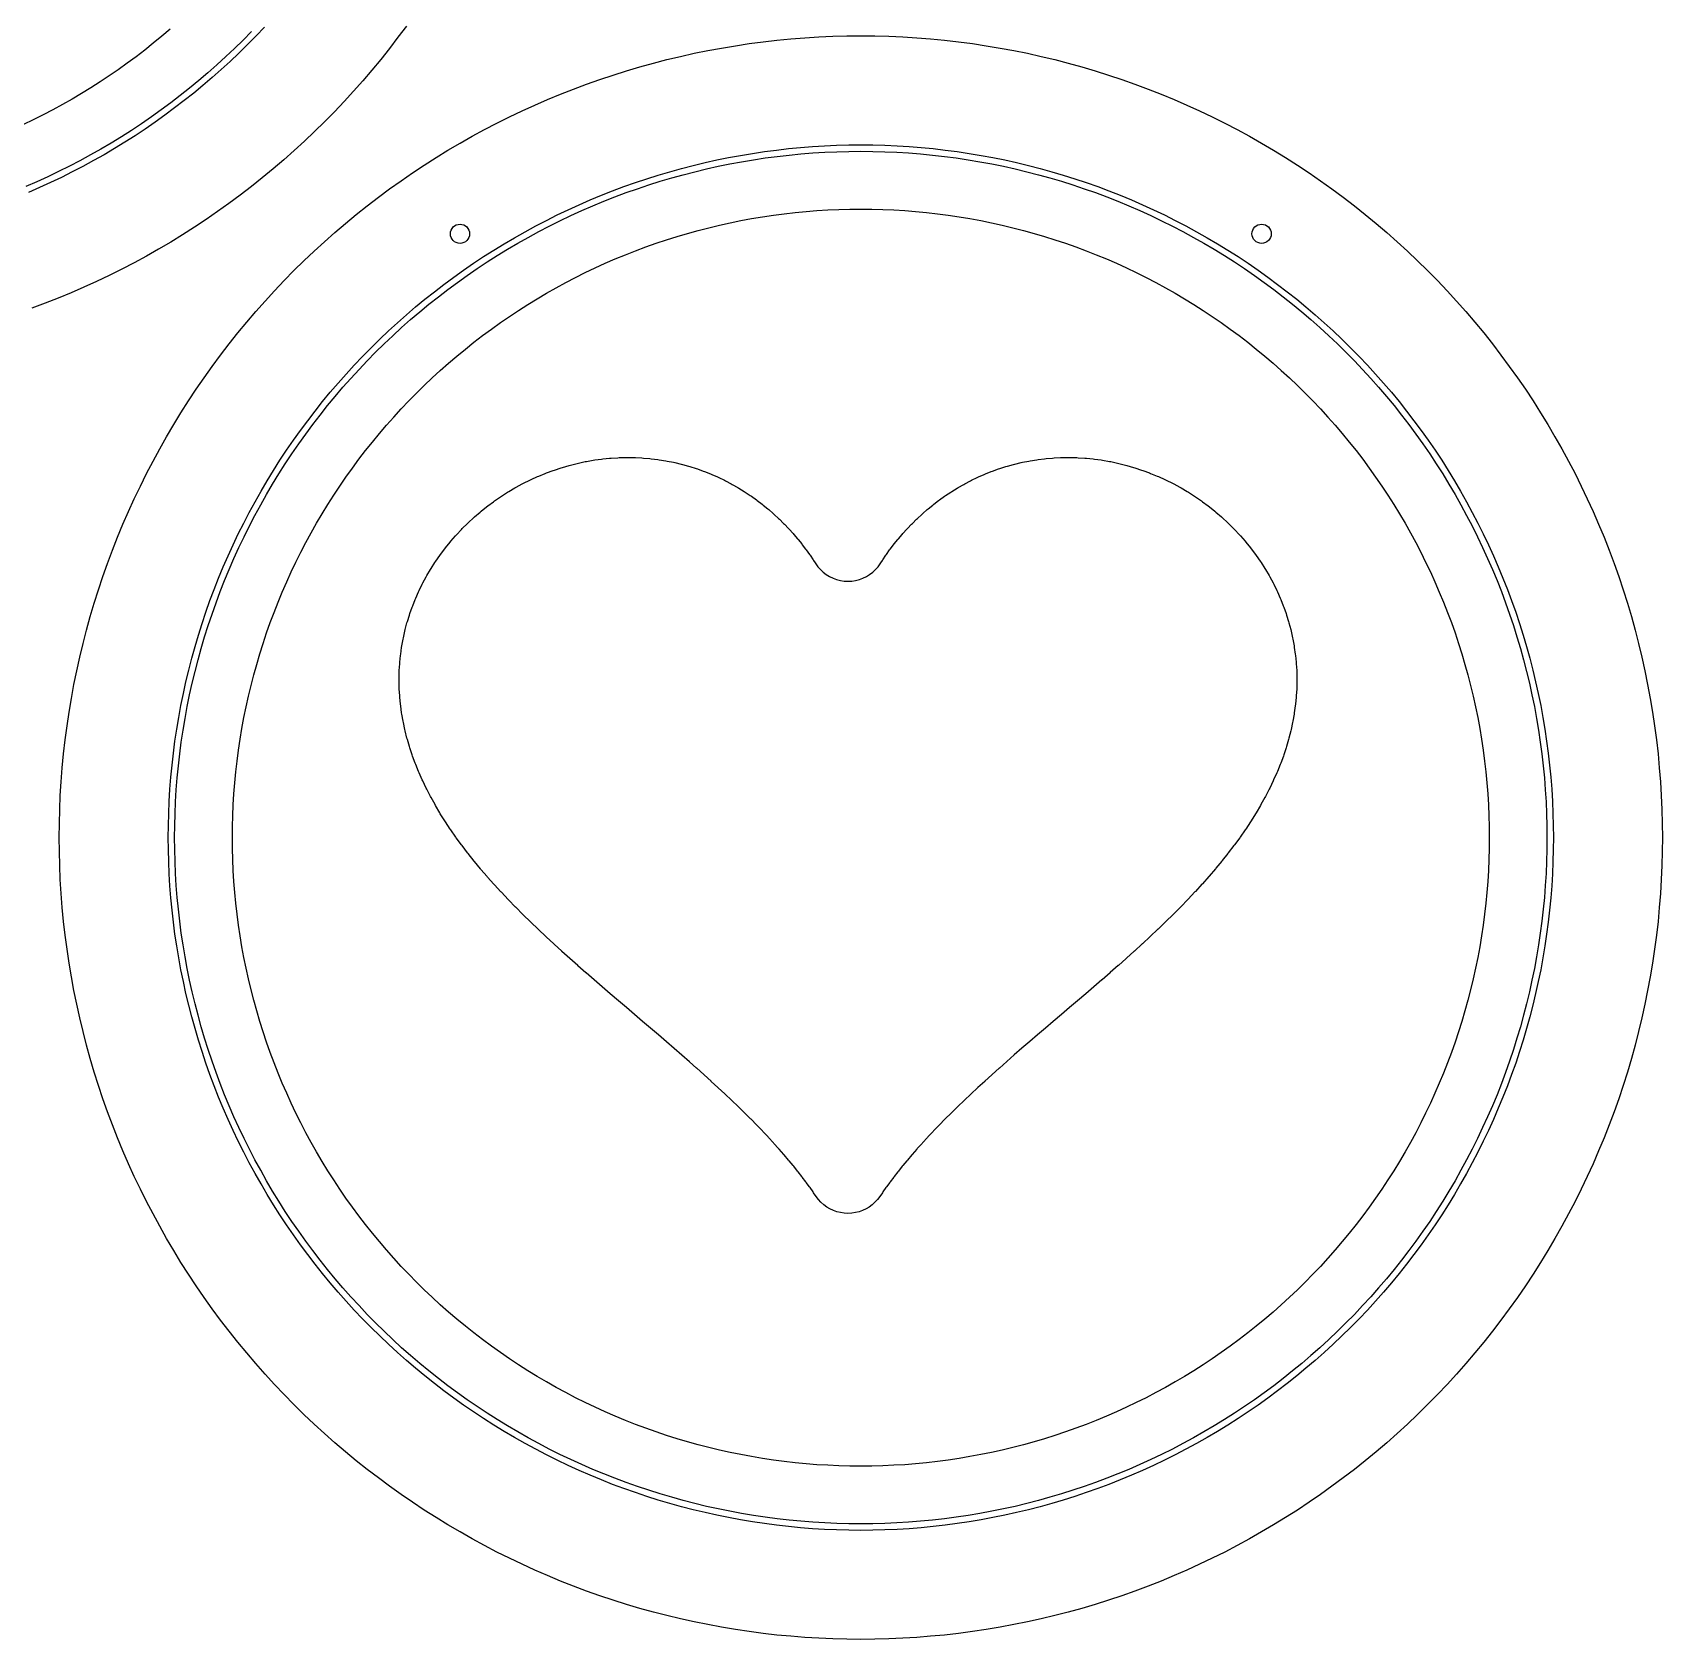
# Model space of a CAD drawing. Header units: metres. Extents: x 10 to 1210, y 10 to 2773.
# Drawn here: x 953.8 to 1208, y 1434 to 1684.5 of the extents above; entities that cross this region are included whole.
import ezdxf

# ---------------------------------------------------------------- set-up
doc = ezdxf.new("R2010")
doc.units = ezdxf.units.M
for name, color, linetype in [('ACIKLIK', 5, 'Continuous'), ('ASKI_DELIK', 6, 'Continuous'), ('CAM_SABLON', 4, 'Continuous'), ('DIS_KENAR_V91_Z3', 1, 'Continuous'), ('LAMBA_T4_Z4', 3, 'Continuous')]:
    doc.layers.add(name, color=color, linetype=linetype)

msp = doc.modelspace()

# ---------------------------------------------------------------- linework, layer by layer
at = {"layer": 'ACIKLIK'}
msp.add_lwpolyline([(975.29, 1685.04), (973.99, 1683.93), (972.67, 1682.84), (971.33, 1681.78), (969.98, 1680.73), (968.6, 1679.72), (967.21, 1678.72), (965.8, 1677.76), (964.37, 1676.81), (962.93, 1675.89), (961.47, 1675), (960, 1674.13), (958.51, 1673.29), (957.01, 1672.47), (955.49, 1671.68), (953.96, 1670.92), (952.42, 1670.18)], dxfattribs=at)
msp.add_lwpolyline([(1181, 1559), (1180.98, 1557.29), (1180.94, 1555.58), (1180.86, 1553.87), (1180.76, 1552.16), (1180.63, 1550.46), (1180.46, 1548.76), (1180.27, 1547.06), (1180.05, 1545.36), (1179.79, 1543.67), (1179.51, 1541.98), (1179.2, 1540.3), (1178.86, 1538.62), (1178.49, 1536.96), (1178.09, 1535.29), (1177.66, 1533.64), (1177.2, 1531.99), (1176.72, 1530.35), (1176.2, 1528.72), (1175.66, 1527.09), (1175.09, 1525.48), (1174.49, 1523.88), (1173.86, 1522.29), (1173.21, 1520.71), (1172.53, 1519.14), (1171.82, 1517.58), (1171.08, 1516.04), (1170.32, 1514.51), (1169.53, 1512.99), (1168.71, 1511.49), (1167.87, 1510), (1167, 1508.53), (1166.11, 1507.07), (1165.19, 1505.63), (1164.24, 1504.2), (1163.28, 1502.79), (1162.28, 1501.4), (1161.27, 1500.02), (1160.22, 1498.67), (1159.16, 1497.33), (1158.07, 1496.01), (1156.96, 1494.71), (1155.83, 1493.43), (1154.67, 1492.16), (1153.49, 1490.92), (1152.3, 1489.7), (1151.08, 1488.51), (1149.84, 1487.33), (1148.57, 1486.17), (1147.29, 1485.04), (1145.99, 1483.93), (1144.67, 1482.84), (1143.33, 1481.78), (1141.98, 1480.73), (1140.6, 1479.72), (1139.21, 1478.72), (1137.8, 1477.76), (1136.37, 1476.81), (1134.93, 1475.89), (1133.47, 1475), (1132, 1474.13), (1130.51, 1473.29), (1129.01, 1472.47), (1127.49, 1471.68), (1125.96, 1470.92), (1124.42, 1470.18), (1122.86, 1469.47), (1121.29, 1468.79), (1119.71, 1468.14), (1118.12, 1467.51), (1116.52, 1466.91), (1114.91, 1466.34), (1113.28, 1465.8), (1111.65, 1465.28), (1110.01, 1464.8), (1108.36, 1464.34), (1106.71, 1463.91), (1105.04, 1463.51), (1103.38, 1463.14), (1101.7, 1462.8), (1100.02, 1462.49), (1098.33, 1462.21), (1096.64, 1461.95), (1094.94, 1461.73), (1093.24, 1461.54), (1091.54, 1461.37), (1089.84, 1461.24), (1088.13, 1461.14), (1086.42, 1461.06), (1084.71, 1461.02), (1083, 1461), (1081.29, 1461.02), (1079.58, 1461.06), (1077.87, 1461.14), (1076.16, 1461.24), (1074.46, 1461.37), (1072.76, 1461.54), (1071.06, 1461.73), (1069.36, 1461.95), (1067.67, 1462.21), (1065.98, 1462.49), (1064.3, 1462.8), (1062.62, 1463.14), (1060.96, 1463.51), (1059.29, 1463.91), (1057.64, 1464.34), (1055.99, 1464.8), (1054.35, 1465.28), (1052.72, 1465.8), (1051.09, 1466.34), (1049.48, 1466.91), (1047.88, 1467.51), (1046.29, 1468.14), (1044.71, 1468.79), (1043.14, 1469.47), (1041.58, 1470.18), (1040.04, 1470.92), (1038.51, 1471.68), (1036.99, 1472.47), (1035.49, 1473.29), (1034, 1474.13), (1032.53, 1475), (1031.07, 1475.89), (1029.63, 1476.81), (1028.2, 1477.76), (1026.79, 1478.72), (1025.4, 1479.72), (1024.02, 1480.73), (1022.67, 1481.78), (1021.33, 1482.84), (1020.01, 1483.93), (1018.71, 1485.04), (1017.43, 1486.17), (1016.16, 1487.33), (1014.92, 1488.51), (1013.7, 1489.7), (1012.51, 1490.92), (1011.33, 1492.16), (1010.17, 1493.43), (1009.04, 1494.71), (1007.93, 1496.01), (1006.84, 1497.33), (1005.78, 1498.67), (1004.73, 1500.02), (1003.72, 1501.4), (1002.72, 1502.79), (1001.76, 1504.2), (1000.81, 1505.63), (999.89, 1507.07), (999, 1508.53), (998.13, 1510), (997.29, 1511.49), (996.47, 1512.99), (995.68, 1514.51), (994.92, 1516.04), (994.18, 1517.58), (993.47, 1519.14), (992.79, 1520.71), (992.14, 1522.29), (991.51, 1523.88), (990.91, 1525.48), (990.34, 1527.09), (989.8, 1528.72), (989.28, 1530.35), (988.8, 1531.99), (988.34, 1533.64), (987.91, 1535.29), (987.51, 1536.96), (987.14, 1538.62), (986.8, 1540.3), (986.49, 1541.98), (986.21, 1543.67), (985.95, 1545.36), (985.73, 1547.06), (985.54, 1548.76), (985.37, 1550.46), (985.24, 1552.16), (985.14, 1553.87), (985.06, 1555.58), (985.02, 1557.29), (985, 1559), (985.02, 1560.71), (985.06, 1562.42), (985.14, 1564.13), (985.24, 1565.84), (985.37, 1567.54), (985.54, 1569.24), (985.73, 1570.94), (985.95, 1572.64), (986.21, 1574.33), (986.49, 1576.02), (986.8, 1577.7), (987.14, 1579.38), (987.51, 1581.04), (987.91, 1582.71), (988.34, 1584.36), (988.8, 1586.01), (989.28, 1587.65), (989.8, 1589.28), (990.34, 1590.91), (990.91, 1592.52), (991.51, 1594.12), (992.14, 1595.71), (992.79, 1597.29), (993.47, 1598.86), (994.18, 1600.42), (994.92, 1601.96), (995.68, 1603.49), (996.47, 1605.01), (997.29, 1606.51), (998.13, 1608), (999, 1609.47), (999.89, 1610.93), (1000.81, 1612.37), (1001.76, 1613.8), (1002.72, 1615.21), (1003.72, 1616.6), (1004.73, 1617.98), (1005.78, 1619.33), (1006.84, 1620.67), (1007.93, 1621.99), (1009.04, 1623.29), (1010.17, 1624.57), (1011.33, 1625.84), (1012.51, 1627.08), (1013.7, 1628.3), (1014.92, 1629.49), (1016.16, 1630.67), (1017.43, 1631.83), (1018.71, 1632.96), (1020.01, 1634.07), (1021.33, 1635.16), (1022.67, 1636.22), (1024.02, 1637.27), (1025.4, 1638.28), (1026.79, 1639.28), (1028.2, 1640.24), (1029.63, 1641.19), (1031.07, 1642.11), (1032.53, 1643), (1034, 1643.87), (1035.49, 1644.71), (1036.99, 1645.53), (1038.51, 1646.32), (1040.04, 1647.08), (1041.58, 1647.82), (1043.14, 1648.53), (1044.71, 1649.21), (1046.29, 1649.86), (1047.88, 1650.49), (1049.48, 1651.09), (1051.09, 1651.66), (1052.72, 1652.2), (1054.35, 1652.72), (1055.99, 1653.2), (1057.64, 1653.66), (1059.29, 1654.09), (1060.96, 1654.49), (1062.62, 1654.86), (1064.3, 1655.2), (1065.98, 1655.51), (1067.67, 1655.79), (1069.36, 1656.05), (1071.06, 1656.27), (1072.76, 1656.46), (1074.46, 1656.63), (1076.16, 1656.76), (1077.87, 1656.86), (1079.58, 1656.94), (1081.29, 1656.98), (1083, 1657), (1084.71, 1656.98), (1086.42, 1656.94), (1088.13, 1656.86), (1089.84, 1656.76), (1091.54, 1656.63), (1093.24, 1656.46), (1094.94, 1656.27), (1096.64, 1656.05), (1098.33, 1655.79), (1100.02, 1655.51), (1101.7, 1655.2), (1103.38, 1654.86), (1105.04, 1654.49), (1106.71, 1654.09), (1108.36, 1653.66), (1110.01, 1653.2), (1111.65, 1652.72), (1113.28, 1652.2), (1114.91, 1651.66), (1116.52, 1651.09), (1118.12, 1650.49), (1119.71, 1649.86), (1121.29, 1649.21), (1122.86, 1648.53), (1124.42, 1647.82), (1125.96, 1647.08), (1127.49, 1646.32), (1129.01, 1645.53), (1130.51, 1644.71), (1132, 1643.87), (1133.47, 1643), (1134.93, 1642.11), (1136.37, 1641.19), (1137.8, 1640.24), (1139.21, 1639.28), (1140.6, 1638.28), (1141.98, 1637.27), (1143.33, 1636.22), (1144.67, 1635.16), (1145.99, 1634.07), (1147.29, 1632.96), (1148.57, 1631.83), (1149.84, 1630.67), (1151.08, 1629.49), (1152.3, 1628.3), (1153.49, 1627.08), (1154.67, 1625.84), (1155.83, 1624.57), (1156.96, 1623.29), (1158.07, 1621.99), (1159.16, 1620.67), (1160.22, 1619.33), (1161.27, 1617.98), (1162.28, 1616.6), (1163.28, 1615.21), (1164.24, 1613.8), (1165.19, 1612.37), (1166.11, 1610.93), (1167, 1609.47), (1167.87, 1608), (1168.71, 1606.51), (1169.53, 1605.01), (1170.32, 1603.49), (1171.08, 1601.96), (1171.82, 1600.42), (1172.53, 1598.86), (1173.21, 1597.29), (1173.86, 1595.71), (1174.49, 1594.12), (1175.09, 1592.52), (1175.66, 1590.91), (1176.2, 1589.28), (1176.72, 1587.65), (1177.2, 1586.01), (1177.66, 1584.36), (1178.09, 1582.71), (1178.49, 1581.04), (1178.86, 1579.38), (1179.2, 1577.7), (1179.51, 1576.02), (1179.79, 1574.33), (1180.05, 1572.64), (1180.27, 1570.94), (1180.46, 1569.24), (1180.63, 1567.54), (1180.76, 1565.84), (1180.86, 1564.13), (1180.94, 1562.42), (1180.98, 1560.71), (1181, 1559)], close=True, dxfattribs=at)
at = {"layer": 'ASKI_DELIK'}
for centre in [(1020.5, 1653.14), (1145.5, 1653.14)]:
    msp.add_circle(centre, 1.5, dxfattribs=at)
at = {"layer": 'CAM_SABLON'}
msp.add_lwpolyline([(987.97, 1684.67), (986.66, 1683.34), (985.33, 1682.03), (983.97, 1680.75), (982.6, 1679.48), (981.2, 1678.25), (979.78, 1677.03), (978.34, 1675.85), (976.88, 1674.68), (975.39, 1673.55), (973.89, 1672.44), (972.37, 1671.35), (970.83, 1670.29), (969.28, 1669.26), (967.7, 1668.26), (966.11, 1667.28), (964.5, 1666.34), (962.87, 1665.42), (961.23, 1664.53), (959.58, 1663.66), (957.91, 1662.83), (956.22, 1662.03), (954.52, 1661.25), (952.81, 1660.51)], dxfattribs=at)
msp.add_lwpolyline([(1190, 1559), (1189.98, 1557.13), (1189.93, 1555.27), (1189.85, 1553.4), (1189.74, 1551.54), (1189.59, 1549.67), (1189.41, 1547.82), (1189.2, 1545.96), (1188.96, 1544.11), (1188.68, 1542.26), (1188.37, 1540.42), (1188.03, 1538.58), (1187.66, 1536.75), (1187.26, 1534.93), (1186.82, 1533.11), (1186.35, 1531.31), (1185.85, 1529.51), (1185.32, 1527.72), (1184.76, 1525.94), (1184.17, 1524.16), (1183.55, 1522.4), (1182.89, 1520.65), (1182.21, 1518.92), (1181.49, 1517.19), (1180.75, 1515.48), (1179.97, 1513.78), (1179.17, 1512.09), (1178.34, 1510.42), (1177.47, 1508.77), (1176.58, 1507.13), (1175.66, 1505.5), (1174.72, 1503.89), (1173.74, 1502.3), (1172.74, 1500.72), (1171.71, 1499.17), (1170.65, 1497.63), (1169.56, 1496.11), (1168.45, 1494.61), (1167.32, 1493.12), (1166.15, 1491.66), (1164.97, 1490.22), (1163.75, 1488.8), (1162.52, 1487.4), (1161.25, 1486.03), (1159.97, 1484.67), (1158.66, 1483.34), (1157.33, 1482.03), (1155.97, 1480.75), (1154.6, 1479.48), (1153.2, 1478.25), (1151.78, 1477.03), (1150.34, 1475.85), (1148.88, 1474.68), (1147.39, 1473.55), (1145.89, 1472.44), (1144.37, 1471.35), (1142.83, 1470.29), (1141.28, 1469.26), (1139.7, 1468.26), (1138.11, 1467.28), (1136.5, 1466.34), (1134.87, 1465.42), (1133.23, 1464.53), (1131.58, 1463.66), (1129.91, 1462.83), (1128.22, 1462.03), (1126.52, 1461.25), (1124.81, 1460.51), (1123.08, 1459.79), (1121.35, 1459.11), (1119.6, 1458.45), (1117.84, 1457.83), (1116.06, 1457.24), (1114.28, 1456.68), (1112.49, 1456.15), (1110.69, 1455.65), (1108.89, 1455.18), (1107.07, 1454.74), (1105.25, 1454.34), (1103.42, 1453.97), (1101.58, 1453.63), (1099.74, 1453.32), (1097.89, 1453.04), (1096.04, 1452.8), (1094.18, 1452.59), (1092.33, 1452.41), (1090.46, 1452.26), (1088.6, 1452.15), (1086.73, 1452.07), (1084.87, 1452.02), (1083, 1452), (1081.13, 1452.02), (1079.27, 1452.07), (1077.4, 1452.15), (1075.54, 1452.26), (1073.67, 1452.41), (1071.82, 1452.59), (1069.96, 1452.8), (1068.11, 1453.04), (1066.26, 1453.32), (1064.42, 1453.63), (1062.58, 1453.97), (1060.75, 1454.34), (1058.93, 1454.74), (1057.11, 1455.18), (1055.31, 1455.65), (1053.51, 1456.15), (1051.72, 1456.68), (1049.94, 1457.24), (1048.16, 1457.83), (1046.4, 1458.45), (1044.65, 1459.11), (1042.92, 1459.79), (1041.19, 1460.51), (1039.48, 1461.25), (1037.78, 1462.03), (1036.09, 1462.83), (1034.42, 1463.66), (1032.77, 1464.53), (1031.13, 1465.42), (1029.5, 1466.34), (1027.89, 1467.28), (1026.3, 1468.26), (1024.72, 1469.26), (1023.17, 1470.29), (1021.63, 1471.35), (1020.11, 1472.44), (1018.61, 1473.55), (1017.12, 1474.68), (1015.66, 1475.85), (1014.22, 1477.03), (1012.8, 1478.25), (1011.4, 1479.48), (1010.03, 1480.75), (1008.67, 1482.03), (1007.34, 1483.34), (1006.03, 1484.67), (1004.75, 1486.03), (1003.48, 1487.4), (1002.25, 1488.8), (1001.03, 1490.22), (999.85, 1491.66), (998.68, 1493.12), (997.55, 1494.61), (996.44, 1496.11), (995.35, 1497.63), (994.29, 1499.17), (993.26, 1500.72), (992.26, 1502.3), (991.28, 1503.89), (990.34, 1505.5), (989.42, 1507.13), (988.53, 1508.77), (987.66, 1510.42), (986.83, 1512.09), (986.03, 1513.78), (985.25, 1515.48), (984.51, 1517.19), (983.79, 1518.92), (983.11, 1520.65), (982.45, 1522.4), (981.83, 1524.16), (981.24, 1525.94), (980.68, 1527.72), (980.15, 1529.51), (979.65, 1531.31), (979.18, 1533.11), (978.74, 1534.93), (978.34, 1536.75), (977.97, 1538.58), (977.63, 1540.42), (977.32, 1542.26), (977.04, 1544.11), (976.8, 1545.96), (976.59, 1547.82), (976.41, 1549.67), (976.26, 1551.54), (976.15, 1553.4), (976.07, 1555.27), (976.02, 1557.13), (976, 1559), (976.02, 1560.87), (976.07, 1562.73), (976.15, 1564.6), (976.26, 1566.46), (976.41, 1568.33), (976.59, 1570.18), (976.8, 1572.04), (977.04, 1573.89), (977.32, 1575.74), (977.63, 1577.58), (977.97, 1579.42), (978.34, 1581.25), (978.74, 1583.07), (979.18, 1584.89), (979.65, 1586.69), (980.15, 1588.49), (980.68, 1590.28), (981.24, 1592.06), (981.83, 1593.84), (982.45, 1595.6), (983.11, 1597.35), (983.79, 1599.08), (984.51, 1600.81), (985.25, 1602.52), (986.03, 1604.22), (986.83, 1605.91), (987.66, 1607.58), (988.53, 1609.23), (989.42, 1610.87), (990.34, 1612.5), (991.28, 1614.11), (992.26, 1615.7), (993.26, 1617.28), (994.29, 1618.83), (995.35, 1620.37), (996.44, 1621.89), (997.55, 1623.39), (998.68, 1624.88), (999.85, 1626.34), (1001.03, 1627.78), (1002.25, 1629.2), (1003.48, 1630.6), (1004.75, 1631.97), (1006.03, 1633.33), (1007.34, 1634.66), (1008.67, 1635.97), (1010.03, 1637.25), (1011.4, 1638.52), (1012.8, 1639.75), (1014.22, 1640.97), (1015.66, 1642.15), (1017.12, 1643.32), (1018.61, 1644.45), (1020.11, 1645.56), (1021.63, 1646.65), (1023.17, 1647.71), (1024.72, 1648.74), (1026.3, 1649.74), (1027.89, 1650.72), (1029.5, 1651.66), (1031.13, 1652.58), (1032.77, 1653.47), (1034.42, 1654.34), (1036.09, 1655.17), (1037.78, 1655.97), (1039.48, 1656.75), (1041.19, 1657.49), (1042.92, 1658.21), (1044.65, 1658.89), (1046.4, 1659.55), (1048.16, 1660.17), (1049.94, 1660.76), (1051.72, 1661.32), (1053.51, 1661.85), (1055.31, 1662.35), (1057.11, 1662.82), (1058.93, 1663.26), (1060.75, 1663.66), (1062.58, 1664.03), (1064.42, 1664.37), (1066.26, 1664.68), (1068.11, 1664.96), (1069.96, 1665.2), (1071.82, 1665.41), (1073.67, 1665.59), (1075.54, 1665.74), (1077.4, 1665.85), (1079.27, 1665.93), (1081.13, 1665.98), (1083, 1666), (1084.87, 1665.98), (1086.73, 1665.93), (1088.6, 1665.85), (1090.46, 1665.74), (1092.33, 1665.59), (1094.18, 1665.41), (1096.04, 1665.2), (1097.89, 1664.96), (1099.74, 1664.68), (1101.58, 1664.37), (1103.42, 1664.03), (1105.25, 1663.66), (1107.07, 1663.26), (1108.89, 1662.82), (1110.69, 1662.35), (1112.49, 1661.85), (1114.28, 1661.32), (1116.06, 1660.76), (1117.84, 1660.17), (1119.6, 1659.55), (1121.35, 1658.89), (1123.08, 1658.21), (1124.81, 1657.49), (1126.52, 1656.75), (1128.22, 1655.97), (1129.91, 1655.17), (1131.58, 1654.34), (1133.23, 1653.47), (1134.87, 1652.58), (1136.5, 1651.66), (1138.11, 1650.72), (1139.7, 1649.74), (1141.28, 1648.74), (1142.83, 1647.71), (1144.37, 1646.65), (1145.89, 1645.56), (1147.39, 1644.45), (1148.88, 1643.32), (1150.34, 1642.15), (1151.78, 1640.97), (1153.2, 1639.75), (1154.6, 1638.52), (1155.97, 1637.25), (1157.33, 1635.97), (1158.66, 1634.66), (1159.97, 1633.33), (1161.25, 1631.97), (1162.52, 1630.6), (1163.75, 1629.2), (1164.97, 1627.78), (1166.15, 1626.34), (1167.32, 1624.88), (1168.45, 1623.39), (1169.56, 1621.89), (1170.65, 1620.37), (1171.71, 1618.83), (1172.74, 1617.28), (1173.74, 1615.7), (1174.72, 1614.11), (1175.66, 1612.5), (1176.58, 1610.87), (1177.47, 1609.23), (1178.34, 1607.58), (1179.17, 1605.91), (1179.97, 1604.22), (1180.75, 1602.52), (1181.49, 1600.81), (1182.21, 1599.08), (1182.89, 1597.35), (1183.55, 1595.6), (1184.17, 1593.84), (1184.76, 1592.06), (1185.32, 1590.28), (1185.85, 1588.49), (1186.35, 1586.69), (1186.82, 1584.89), (1187.26, 1583.07), (1187.66, 1581.25), (1188.03, 1579.42), (1188.37, 1577.58), (1188.68, 1575.74), (1188.96, 1573.89), (1189.2, 1572.04), (1189.41, 1570.18), (1189.59, 1568.33), (1189.74, 1566.46), (1189.85, 1564.6), (1189.93, 1562.73), (1189.98, 1560.87), (1190, 1559)], close=True, dxfattribs=at)
at = {"layer": 'DIS_KENAR_V91_Z3'}
msp.add_lwpolyline([(1012.13, 1685.53), (1010.83, 1683.77), (1009.5, 1682.04), (1008.14, 1680.33), (1006.76, 1678.65), (1005.34, 1676.99), (1003.89, 1675.36), (1002.42, 1673.75), (1000.92, 1672.17), (999.39, 1670.61), (997.83, 1669.08), (996.25, 1667.58), (994.64, 1666.11), (993.01, 1664.66), (991.35, 1663.24), (989.67, 1661.86), (987.96, 1660.5), (986.23, 1659.17), (984.47, 1657.87), (982.7, 1656.61), (980.9, 1655.37), (979.08, 1654.17), (977.24, 1652.99), (975.38, 1651.85), (973.5, 1650.75), (971.6, 1649.67), (969.68, 1648.63), (967.75, 1647.62), (965.8, 1646.65), (963.83, 1645.71), (961.84, 1644.81), (959.84, 1643.94), (957.83, 1643.1), (955.8, 1642.3), (953.75, 1641.54)], dxfattribs=at)
for points in [[(1208, 1559), (1207.98, 1556.82), (1207.92, 1554.64), (1207.83, 1552.46), (1207.7, 1550.28), (1207.52, 1548.11), (1207.32, 1545.93), (1207.07, 1543.77), (1206.78, 1541.6), (1206.46, 1539.45), (1206.1, 1537.29), (1205.7, 1535.15), (1205.27, 1533.01), (1204.8, 1530.88), (1204.29, 1528.76), (1203.74, 1526.65), (1203.16, 1524.55), (1202.54, 1522.45), (1201.88, 1520.37), (1201.19, 1518.3), (1200.46, 1516.25), (1199.7, 1514.2), (1198.9, 1512.17), (1198.06, 1510.16), (1197.19, 1508.16), (1196.29, 1506.17), (1195.35, 1504.2), (1194.38, 1502.25), (1193.37, 1500.32), (1192.33, 1498.4), (1191.25, 1496.5), (1190.15, 1494.62), (1189.01, 1492.76), (1187.83, 1490.92), (1186.63, 1489.1), (1185.39, 1487.3), (1184.13, 1485.53), (1182.83, 1483.77), (1181.5, 1482.04), (1180.14, 1480.33), (1178.76, 1478.65), (1177.34, 1476.99), (1175.89, 1475.36), (1174.42, 1473.75), (1172.92, 1472.17), (1171.39, 1470.61), (1169.83, 1469.08), (1168.25, 1467.58), (1166.64, 1466.11), (1165.01, 1464.66), (1163.35, 1463.24), (1161.67, 1461.86), (1159.96, 1460.5), (1158.23, 1459.17), (1156.47, 1457.87), (1154.7, 1456.61), (1152.9, 1455.37), (1151.08, 1454.17), (1149.24, 1452.99), (1147.38, 1451.85), (1145.5, 1450.75), (1143.6, 1449.67), (1141.68, 1448.63), (1139.75, 1447.62), (1137.8, 1446.65), (1135.83, 1445.71), (1133.84, 1444.81), (1131.84, 1443.94), (1129.83, 1443.1), (1127.8, 1442.3), (1125.75, 1441.54), (1123.7, 1440.81), (1121.63, 1440.12), (1119.55, 1439.46), (1117.45, 1438.84), (1115.35, 1438.26), (1113.24, 1437.71), (1111.12, 1437.2), (1108.99, 1436.73), (1106.85, 1436.3), (1104.71, 1435.9), (1102.55, 1435.54), (1100.4, 1435.22), (1098.23, 1434.93), (1096.07, 1434.68), (1093.89, 1434.48), (1091.72, 1434.3), (1089.54, 1434.17), (1087.36, 1434.08), (1085.18, 1434.02), (1083, 1434), (1080.82, 1434.02), (1078.64, 1434.08), (1076.46, 1434.17), (1074.28, 1434.3), (1072.11, 1434.48), (1069.93, 1434.68), (1067.77, 1434.93), (1065.6, 1435.22), (1063.45, 1435.54), (1061.29, 1435.9), (1059.15, 1436.3), (1057.01, 1436.73), (1054.88, 1437.2), (1052.76, 1437.71), (1050.65, 1438.26), (1048.55, 1438.84), (1046.45, 1439.46), (1044.37, 1440.12), (1042.3, 1440.81), (1040.25, 1441.54), (1038.2, 1442.3), (1036.17, 1443.1), (1034.16, 1443.94), (1032.16, 1444.81), (1030.17, 1445.71), (1028.2, 1446.65), (1026.25, 1447.62), (1024.32, 1448.63), (1022.4, 1449.67), (1020.5, 1450.75), (1018.62, 1451.85), (1016.76, 1452.99), (1014.92, 1454.17), (1013.1, 1455.37), (1011.3, 1456.61), (1009.53, 1457.87), (1007.77, 1459.17), (1006.04, 1460.5), (1004.33, 1461.86), (1002.65, 1463.24), (1000.99, 1464.66), (999.36, 1466.11), (997.75, 1467.58), (996.17, 1469.08), (994.61, 1470.61), (993.08, 1472.17), (991.58, 1473.75), (990.11, 1475.36), (988.66, 1476.99), (987.24, 1478.65), (985.86, 1480.33), (984.5, 1482.04), (983.17, 1483.77), (981.87, 1485.53), (980.61, 1487.3), (979.37, 1489.1), (978.17, 1490.92), (976.99, 1492.76), (975.85, 1494.62), (974.75, 1496.5), (973.67, 1498.4), (972.63, 1500.32), (971.62, 1502.25), (970.65, 1504.2), (969.71, 1506.17), (968.81, 1508.16), (967.94, 1510.16), (967.1, 1512.17), (966.3, 1514.2), (965.54, 1516.25), (964.81, 1518.3), (964.12, 1520.37), (963.46, 1522.45), (962.84, 1524.55), (962.26, 1526.65), (961.71, 1528.76), (961.2, 1530.88), (960.73, 1533.01), (960.3, 1535.15), (959.9, 1537.29), (959.54, 1539.45), (959.22, 1541.6), (958.93, 1543.77), (958.68, 1545.93), (958.48, 1548.11), (958.3, 1550.28), (958.17, 1552.46), (958.08, 1554.64), (958.02, 1556.82), (958, 1559), (958.02, 1561.18), (958.08, 1563.36), (958.17, 1565.54), (958.3, 1567.72), (958.48, 1569.89), (958.68, 1572.07), (958.93, 1574.23), (959.22, 1576.4), (959.54, 1578.55), (959.9, 1580.71), (960.3, 1582.85), (960.73, 1584.99), (961.2, 1587.12), (961.71, 1589.24), (962.26, 1591.35), (962.84, 1593.45), (963.46, 1595.55), (964.12, 1597.63), (964.81, 1599.7), (965.54, 1601.75), (966.3, 1603.8), (967.1, 1605.83), (967.94, 1607.84), (968.81, 1609.84), (969.71, 1611.83), (970.65, 1613.8), (971.62, 1615.75), (972.63, 1617.68), (973.67, 1619.6), (974.75, 1621.5), (975.85, 1623.38), (976.99, 1625.24), (978.17, 1627.08), (979.37, 1628.9), (980.61, 1630.7), (981.87, 1632.47), (983.17, 1634.23), (984.5, 1635.96), (985.86, 1637.67), (987.24, 1639.35), (988.66, 1641.01), (990.11, 1642.64), (991.58, 1644.25), (993.08, 1645.83), (994.61, 1647.39), (996.17, 1648.92), (997.75, 1650.42), (999.36, 1651.89), (1000.99, 1653.34), (1002.65, 1654.76), (1004.33, 1656.14), (1006.04, 1657.5), (1007.77, 1658.83), (1009.53, 1660.13), (1011.3, 1661.39), (1013.1, 1662.63), (1014.92, 1663.83), (1016.76, 1665.01), (1018.62, 1666.15), (1020.5, 1667.25), (1022.4, 1668.33), (1024.32, 1669.37), (1026.25, 1670.38), (1028.2, 1671.35), (1030.17, 1672.29), (1032.16, 1673.19), (1034.16, 1674.06), (1036.17, 1674.9), (1038.2, 1675.7), (1040.25, 1676.46), (1042.3, 1677.19), (1044.37, 1677.88), (1046.45, 1678.54), (1048.55, 1679.16), (1050.65, 1679.74), (1052.76, 1680.29), (1054.88, 1680.8), (1057.01, 1681.27), (1059.15, 1681.7), (1061.29, 1682.1), (1063.45, 1682.46), (1065.6, 1682.78), (1067.77, 1683.07), (1069.93, 1683.32), (1072.11, 1683.52), (1074.28, 1683.7), (1076.46, 1683.83), (1078.64, 1683.92), (1080.82, 1683.98), (1083, 1684), (1085.18, 1683.98), (1087.36, 1683.92), (1089.54, 1683.83), (1091.72, 1683.7), (1093.89, 1683.52), (1096.07, 1683.32), (1098.23, 1683.07), (1100.4, 1682.78), (1102.55, 1682.46), (1104.71, 1682.1), (1106.85, 1681.7), (1108.99, 1681.27), (1111.12, 1680.8), (1113.24, 1680.29), (1115.35, 1679.74), (1117.45, 1679.16), (1119.55, 1678.54), (1121.63, 1677.88), (1123.7, 1677.19), (1125.75, 1676.46), (1127.8, 1675.7), (1129.83, 1674.9), (1131.84, 1674.06), (1133.84, 1673.19), (1135.83, 1672.29), (1137.8, 1671.35), (1139.75, 1670.38), (1141.68, 1669.37), (1143.6, 1668.33), (1145.5, 1667.25), (1147.38, 1666.15), (1149.24, 1665.01), (1151.08, 1663.83), (1152.9, 1662.63), (1154.7, 1661.39), (1156.47, 1660.13), (1158.23, 1658.83), (1159.96, 1657.5), (1161.67, 1656.14), (1163.35, 1654.76), (1165.01, 1653.34), (1166.64, 1651.89), (1168.25, 1650.42), (1169.83, 1648.92), (1171.39, 1647.39), (1172.92, 1645.83), (1174.42, 1644.25), (1175.89, 1642.64), (1177.34, 1641.01), (1178.76, 1639.35), (1180.14, 1637.67), (1181.5, 1635.96), (1182.83, 1634.23), (1184.13, 1632.47), (1185.39, 1630.7), (1186.63, 1628.9), (1187.83, 1627.08), (1189.01, 1625.24), (1190.15, 1623.38), (1191.25, 1621.5), (1192.33, 1619.6), (1193.37, 1617.68), (1194.38, 1615.75), (1195.35, 1613.8), (1196.29, 1611.83), (1197.19, 1609.84), (1198.06, 1607.84), (1198.9, 1605.83), (1199.7, 1603.8), (1200.46, 1601.75), (1201.19, 1599.7), (1201.88, 1597.63), (1202.54, 1595.55), (1203.16, 1593.45), (1203.74, 1591.35), (1204.29, 1589.24), (1204.8, 1587.12), (1205.27, 1584.99), (1205.7, 1582.85), (1206.1, 1580.71), (1206.46, 1578.55), (1206.78, 1576.4), (1207.07, 1574.23), (1207.32, 1572.07), (1207.52, 1569.89), (1207.7, 1567.72), (1207.83, 1565.54), (1207.92, 1563.36), (1207.98, 1561.18), (1208, 1559)], [(1021.76, 1556.52), (1021.68, 1556.62), (1020.82, 1557.75), (1020.75, 1557.85), (1019.92, 1558.98), (1019.84, 1559.09), (1019.05, 1560.22), (1018.97, 1560.34), (1018.22, 1561.47), (1018.14, 1561.6), (1017.43, 1562.73), (1017.35, 1562.86), (1016.69, 1563.99), (1016.6, 1564.14), (1015.98, 1565.27), (1015.9, 1565.42), (1015.31, 1566.54), (1015.23, 1566.7), (1014.69, 1567.83), (1014.62, 1567.99), (1014.12, 1569.12), (1014.04, 1569.29), (1013.59, 1570.41), (1013.52, 1570.59), (1013.11, 1571.71), (1013.04, 1571.9), (1012.68, 1573.01), (1012.61, 1573.21), (1012.29, 1574.32), (1012.23, 1574.52), (1011.95, 1575.63), (1011.9, 1575.84), (1011.67, 1576.94), (1011.63, 1577.16), (1011.43, 1578.25), (1011.4, 1578.47), (1011.25, 1579.56), (1011.22, 1579.79), (1011.12, 1580.87), (1011.1, 1581.1), (1011.03, 1582.18), (1011.02, 1582.42), (1011, 1583.49), (1011, 1583.72), (1011.02, 1584.79), (1011.03, 1585.03), (1011.1, 1586.09), (1011.12, 1586.33), (1011.22, 1587.38), (1011.25, 1587.62), (1011.4, 1588.66), (1011.44, 1588.9), (1011.62, 1589.94), (1011.67, 1590.17), (1011.9, 1591.2), (1011.96, 1591.43), (1012.23, 1592.46), (1012.3, 1592.68), (1012.61, 1593.7), (1012.68, 1593.92), (1013.04, 1594.92), (1013.12, 1595.14), (1013.51, 1596.13), (1013.6, 1596.35), (1014.03, 1597.32), (1014.13, 1597.53), (1014.6, 1598.5), (1014.71, 1598.7), (1015.22, 1599.65), (1015.33, 1599.85), (1015.88, 1600.78), (1016, 1600.97), (1016.58, 1601.89), (1016.71, 1602.08), (1017.33, 1602.97), (1017.46, 1603.15), (1018.12, 1604.03), (1018.25, 1604.2), (1018.94, 1605.06), (1019.08, 1605.23), (1019.81, 1606.06), (1019.95, 1606.22), (1020.71, 1607.03), (1020.86, 1607.18), (1021.65, 1607.96), (1021.8, 1608.11), (1022.62, 1608.87), (1022.78, 1609.01), (1023.62, 1609.73), (1023.78, 1609.87), (1024.65, 1610.57), (1024.82, 1610.7), (1025.71, 1611.36), (1025.89, 1611.48), (1026.8, 1612.12), (1026.98, 1612.23), (1027.92, 1612.83), (1028.1, 1612.94), (1029.05, 1613.51), (1029.24, 1613.61), (1030.21, 1614.14), (1030.4, 1614.24), (1031.39, 1614.73), (1031.58, 1614.82), (1032.58, 1615.28), (1032.78, 1615.36), (1033.8, 1615.78), (1034, 1615.86), (1035.02, 1616.24), (1035.22, 1616.31), (1036.26, 1616.65), (1036.46, 1616.72), (1037.5, 1617.02), (1037.72, 1617.08), (1038.76, 1617.34), (1038.97, 1617.39), (1040.02, 1617.61), (1040.24, 1617.65), (1041.29, 1617.84), (1041.5, 1617.87), (1042.56, 1618.01), (1042.78, 1618.04), (1043.82, 1618.15), (1044.05, 1618.16), (1045.09, 1618.23), (1045.31, 1618.24), (1046.36, 1618.27), (1046.58, 1618.27), (1047.61, 1618.26), (1047.84, 1618.25), (1048.87, 1618.2), (1049.09, 1618.18), (1050.11, 1618.1), (1050.33, 1618.07), (1051.35, 1617.95), (1051.57, 1617.92), (1052.57, 1617.75), (1052.79, 1617.71), (1053.78, 1617.52), (1053.99, 1617.47), (1054.97, 1617.24), (1055.18, 1617.18), (1056.15, 1616.91), (1056.36, 1616.85), (1057.3, 1616.55), (1057.51, 1616.48), (1058.44, 1616.15), (1058.65, 1616.07), (1059.56, 1615.7), (1059.76, 1615.62), (1060.66, 1615.23), (1060.85, 1615.14), (1061.73, 1614.71), (1061.92, 1614.62), (1062.78, 1614.16), (1062.96, 1614.06), (1063.8, 1613.58), (1063.98, 1613.48), (1064.8, 1612.97), (1064.97, 1612.86), (1065.77, 1612.33), (1065.93, 1612.21), (1066.71, 1611.66), (1066.86, 1611.54), (1067.62, 1610.97), (1067.77, 1610.85), (1068.5, 1610.25), (1068.64, 1610.13), (1069.35, 1609.51), (1069.48, 1609.39), (1070.16, 1608.76), (1070.3, 1608.63), (1070.95, 1607.99), (1071.08, 1607.86), (1071.71, 1607.2), (1071.83, 1607.08), (1072.43, 1606.41), (1072.54, 1606.28), (1073.12, 1605.6), (1073.23, 1605.47), (1073.78, 1604.79), (1073.88, 1604.66), (1074.4, 1603.97), (1074.5, 1603.84), (1074.99, 1603.15), (1075.08, 1603.02), (1075.55, 1602.33), (1075.64, 1602.2), (1075.87, 1601.84), (1076.31, 1601.23), (1076.7, 1600.78), (1077.14, 1600.37), (1077.62, 1600.01), (1078.13, 1599.7), (1078.67, 1599.44), (1079.23, 1599.23), (1079.81, 1599.09), (1080.4, 1599), (1081, 1598.97), (1081.6, 1599), (1082.19, 1599.09), (1082.77, 1599.23), (1083.33, 1599.44), (1083.87, 1599.7), (1084.38, 1600.01), (1084.86, 1600.37), (1085.3, 1600.78), (1085.69, 1601.23), (1086.13, 1601.84), (1086.36, 1602.2), (1086.45, 1602.33), (1086.92, 1603.02), (1087.01, 1603.15), (1087.5, 1603.84), (1087.6, 1603.97), (1088.12, 1604.66), (1088.22, 1604.79), (1088.77, 1605.47), (1088.88, 1605.6), (1089.46, 1606.28), (1089.57, 1606.41), (1090.17, 1607.08), (1090.29, 1607.2), (1090.92, 1607.86), (1091.05, 1607.99), (1091.7, 1608.63), (1091.84, 1608.76), (1092.52, 1609.39), (1092.65, 1609.51), (1093.36, 1610.13), (1093.5, 1610.25), (1094.23, 1610.85), (1094.38, 1610.97), (1095.14, 1611.54), (1095.29, 1611.66), (1096.07, 1612.21), (1096.23, 1612.33), (1097.03, 1612.86), (1097.2, 1612.97), (1098.02, 1613.48), (1098.2, 1613.58), (1099.04, 1614.06), (1099.22, 1614.16), (1100.08, 1614.62), (1100.27, 1614.71), (1101.15, 1615.14), (1101.34, 1615.23), (1102.24, 1615.62), (1102.44, 1615.7), (1103.35, 1616.07), (1103.56, 1616.15), (1104.49, 1616.48), (1104.7, 1616.55), (1105.64, 1616.85), (1105.85, 1616.91), (1106.82, 1617.18), (1107.03, 1617.24), (1108.01, 1617.47), (1108.22, 1617.52), (1109.21, 1617.71), (1109.43, 1617.75), (1110.43, 1617.92), (1110.65, 1617.95), (1111.67, 1618.07), (1111.89, 1618.1), (1112.91, 1618.18), (1113.13, 1618.2), (1114.16, 1618.25), (1114.39, 1618.26), (1115.42, 1618.27), (1115.64, 1618.27), (1116.69, 1618.24), (1116.91, 1618.23), (1117.95, 1618.16), (1118.18, 1618.15), (1119.23, 1618.04), (1119.44, 1618.01), (1120.5, 1617.87), (1120.71, 1617.84), (1121.76, 1617.65), (1121.98, 1617.61), (1123.03, 1617.39), (1123.24, 1617.34), (1124.28, 1617.08), (1124.5, 1617.02), (1125.54, 1616.72), (1125.74, 1616.65), (1126.78, 1616.31), (1126.98, 1616.24), (1128, 1615.86), (1128.2, 1615.78), (1129.22, 1615.36), (1129.42, 1615.28), (1130.42, 1614.82), (1130.61, 1614.73), (1131.6, 1614.24), (1131.79, 1614.14), (1132.76, 1613.61), (1132.95, 1613.51), (1133.9, 1612.94), (1134.08, 1612.83), (1135.02, 1612.23), (1135.2, 1612.12), (1136.11, 1611.48), (1136.29, 1611.36), (1137.18, 1610.7), (1137.35, 1610.57), (1138.22, 1609.87), (1138.38, 1609.73), (1139.22, 1609.01), (1139.38, 1608.87), (1140.2, 1608.11), (1140.35, 1607.96), (1141.14, 1607.18), (1141.29, 1607.03), (1142.05, 1606.22), (1142.19, 1606.06), (1142.92, 1605.23), (1143.06, 1605.06), (1143.75, 1604.2), (1143.88, 1604.03), (1144.54, 1603.15), (1144.67, 1602.97), (1145.29, 1602.08), (1145.42, 1601.89), (1146, 1600.97), (1146.12, 1600.78), (1146.67, 1599.85), (1146.78, 1599.65), (1147.29, 1598.7), (1147.4, 1598.5), (1147.87, 1597.53), (1147.97, 1597.32), (1148.4, 1596.35), (1148.49, 1596.13), (1148.88, 1595.14), (1148.96, 1594.92), (1149.32, 1593.92), (1149.39, 1593.7), (1149.7, 1592.68), (1149.77, 1592.46), (1150.04, 1591.43), (1150.1, 1591.2), (1150.33, 1590.17), (1150.38, 1589.94), (1150.56, 1588.9), (1150.6, 1588.66), (1150.75, 1587.62), (1150.78, 1587.38), (1150.88, 1586.33), (1150.9, 1586.09), (1150.97, 1585.03), (1150.98, 1584.79), (1151, 1583.72), (1151, 1583.49), (1150.98, 1582.42), (1150.97, 1582.18), (1150.9, 1581.1), (1150.88, 1580.87), (1150.78, 1579.79), (1150.75, 1579.56), (1150.6, 1578.47), (1150.57, 1578.25), (1150.37, 1577.16), (1150.33, 1576.94), (1150.1, 1575.84), (1150.05, 1575.63), (1149.77, 1574.52), (1149.71, 1574.32), (1149.39, 1573.21), (1149.32, 1573.01), (1148.96, 1571.9), (1148.89, 1571.71), (1148.48, 1570.59), (1148.41, 1570.41), (1147.96, 1569.29), (1147.88, 1569.12), (1147.38, 1567.99), (1147.31, 1567.83), (1146.77, 1566.7), (1146.69, 1566.54), (1146.1, 1565.42), (1146.02, 1565.27), (1145.4, 1564.14), (1145.31, 1563.99), (1144.65, 1562.86), (1144.57, 1562.73), (1143.86, 1561.6), (1143.78, 1561.47), (1143.03, 1560.34), (1142.95, 1560.22), (1142.16, 1559.09), (1142.08, 1558.98), (1141.25, 1557.85), (1141.18, 1557.75), (1140.31, 1556.61), (1140.24, 1556.52), (1139.37, 1555.43), (1139.3, 1555.34), (1138.37, 1554.21), (1138.3, 1554.13), (1137.33, 1553), (1137.26, 1552.92), (1136.26, 1551.79), (1136.2, 1551.72), (1135.17, 1550.6), (1135.11, 1550.53), (1134.05, 1549.41), (1133.99, 1549.35), (1132.91, 1548.23), (1132.85, 1548.18), (1131.74, 1547.06), (1131.69, 1547.01), (1130.56, 1545.9), (1130.51, 1545.85), (1129.36, 1544.74), (1129.32, 1544.7), (1128.14, 1543.59), (1128.1, 1543.56), (1126.91, 1542.45), (1126.88, 1542.42), (1125.67, 1541.32), (1125.64, 1541.29), (1124.42, 1540.19), (1124.39, 1540.17), (1123.16, 1539.07), (1123.13, 1539.05), (1121.89, 1537.96), (1121.87, 1537.94), (1120.62, 1536.85), (1120.6, 1536.84), (1119.35, 1535.75), (1119.33, 1535.74), (1118.08, 1534.66), (1118.07, 1534.65), (1116.8, 1533.57), (1116.8, 1533.57), (1115.54, 1532.49), (1114.27, 1531.42), (1113.02, 1530.35), (1111.78, 1529.3), (1110.55, 1528.24), (1109.34, 1527.2), (1108.13, 1526.16), (1106.94, 1525.12), (1105.77, 1524.1), (1104.61, 1523.07), (1104.57, 1523.04), (1103.47, 1522.05), (1103.43, 1522.02), (1102.36, 1521.04), (1102.32, 1521), (1101.27, 1520.04), (1101.22, 1520), (1100.2, 1519.05), (1100.15, 1519), (1099.16, 1518.06), (1099.1, 1518.01), (1098.14, 1517.08), (1098.08, 1517.03), (1097.15, 1516.11), (1097.09, 1516.05), (1096.18, 1515.15), (1096.12, 1515.09), (1095.25, 1514.2), (1095.18, 1514.13), (1094.34, 1513.26), (1094.27, 1513.19), (1093.47, 1512.33), (1093.4, 1512.25), (1092.62, 1511.41), (1092.55, 1511.33), (1091.81, 1510.51), (1091.73, 1510.42), (1091.02, 1509.61), (1090.95, 1509.52), (1090.27, 1508.73), (1090.19, 1508.63), (1089.55, 1507.86), (1089.47, 1507.76), (1088.87, 1507.01), (1088.79, 1506.9), (1088.21, 1506.17), (1088.13, 1506.06), (1087.59, 1505.35), (1087.51, 1505.24), (1087, 1504.54), (1086.92, 1504.43), (1086.45, 1503.76), (1086.36, 1503.63), (1085.96, 1503.04), (1085.61, 1502.58), (1085.21, 1502.15), (1084.78, 1501.76), (1084.31, 1501.41), (1083.81, 1501.12), (1083.28, 1500.87), (1082.73, 1500.67), (1082.16, 1500.53), (1081.58, 1500.45), (1081, 1500.42), (1080.42, 1500.45), (1079.84, 1500.53), (1079.27, 1500.67), (1078.72, 1500.87), (1078.19, 1501.12), (1077.69, 1501.41), (1077.22, 1501.76), (1076.79, 1502.15), (1076.39, 1502.58), (1076.04, 1503.04), (1075.64, 1503.63), (1075.55, 1503.76), (1075.08, 1504.43), (1075, 1504.54), (1074.49, 1505.24), (1074.41, 1505.35), (1073.87, 1506.06), (1073.79, 1506.17), (1073.21, 1506.9), (1073.13, 1507.01), (1072.53, 1507.76), (1072.45, 1507.86), (1071.81, 1508.63), (1071.73, 1508.73), (1071.05, 1509.52), (1070.98, 1509.61), (1070.27, 1510.42), (1070.19, 1510.51), (1069.45, 1511.33), (1069.38, 1511.41), (1068.6, 1512.25), (1068.53, 1512.33), (1067.73, 1513.19), (1067.66, 1513.26), (1066.82, 1514.13), (1066.75, 1514.2), (1065.88, 1515.09), (1065.82, 1515.15), (1064.91, 1516.05), (1064.85, 1516.11), (1063.92, 1517.03), (1063.86, 1517.08), (1062.9, 1518.01), (1062.84, 1518.06), (1061.85, 1519), (1061.8, 1519.05), (1060.78, 1520), (1060.73, 1520.04), (1059.68, 1521), (1059.64, 1521.04), (1058.57, 1522.02), (1058.53, 1522.05), (1057.43, 1523.04), (1057.39, 1523.07), (1056.27, 1524.06), (1055.09, 1525.09), (1053.9, 1526.13), (1052.69, 1527.18), (1051.47, 1528.23), (1050.23, 1529.29), (1048.98, 1530.35), (1047.73, 1531.42), (1046.47, 1532.49), (1045.21, 1533.56), (1045.2, 1533.57), (1043.94, 1534.64), (1043.93, 1534.65), (1042.68, 1535.73), (1042.66, 1535.74), (1041.41, 1536.83), (1041.4, 1536.84), (1040.15, 1537.93), (1040.13, 1537.94), (1038.89, 1539.03), (1038.87, 1539.05), (1037.64, 1540.14), (1037.61, 1540.17), (1036.39, 1541.26), (1036.36, 1541.29), (1035.16, 1542.39), (1035.12, 1542.42), (1033.93, 1543.52), (1033.89, 1543.56), (1032.72, 1544.66), (1032.68, 1544.7), (1031.53, 1545.81), (1031.48, 1545.85), (1030.35, 1546.96), (1030.3, 1547.01), (1029.2, 1548.13), (1029.14, 1548.18), (1028.06, 1549.29), (1028, 1549.35), (1026.95, 1550.47), (1026.89, 1550.54), (1025.86, 1551.66), (1025.8, 1551.73), (1024.8, 1552.85), (1024.73, 1552.93), (1023.77, 1554.05), (1023.7, 1554.13), (1022.77, 1555.26), (1022.69, 1555.35), (1021.76, 1556.52)]]:
    msp.add_lwpolyline(points, close=True, dxfattribs=at)
at = {"layer": 'LAMBA_T4_Z4'}
msp.add_lwpolyline([(989.99, 1685.34), (988.69, 1683.98), (987.37, 1682.63), (986.02, 1681.31), (984.66, 1680.01), (983.27, 1678.74), (981.85, 1677.49), (980.42, 1676.27), (978.97, 1675.07), (977.49, 1673.9), (976, 1672.75), (974.48, 1671.63), (972.95, 1670.53), (971.39, 1669.46), (969.82, 1668.42), (968.23, 1667.41), (966.62, 1666.43), (965, 1665.47), (963.36, 1664.54), (961.7, 1663.64), (960.03, 1662.77), (958.34, 1661.93), (956.64, 1661.12), (954.93, 1660.34), (953.2, 1659.59)], dxfattribs=at)
msp.add_lwpolyline([(1191, 1559), (1190.98, 1557.12), (1190.93, 1555.23), (1190.85, 1553.35), (1190.74, 1551.47), (1190.59, 1549.59), (1190.41, 1547.71), (1190.19, 1545.84), (1189.95, 1543.97), (1189.67, 1542.11), (1189.36, 1540.25), (1189.02, 1538.39), (1188.64, 1536.55), (1188.23, 1534.71), (1187.79, 1532.87), (1187.32, 1531.05), (1186.82, 1529.23), (1186.28, 1527.42), (1185.71, 1525.63), (1185.12, 1523.84), (1184.49, 1522.06), (1183.83, 1520.3), (1183.14, 1518.54), (1182.41, 1516.8), (1181.66, 1515.07), (1180.88, 1513.36), (1180.07, 1511.66), (1179.23, 1509.97), (1178.36, 1508.3), (1177.46, 1506.64), (1176.53, 1505), (1175.57, 1503.38), (1174.59, 1501.77), (1173.58, 1500.18), (1172.54, 1498.61), (1171.47, 1497.05), (1170.37, 1495.52), (1169.25, 1494), (1168.1, 1492.51), (1166.93, 1491.03), (1165.73, 1489.58), (1164.51, 1488.15), (1163.26, 1486.73), (1161.99, 1485.34), (1160.69, 1483.98), (1159.37, 1482.63), (1158.02, 1481.31), (1156.66, 1480.01), (1155.27, 1478.74), (1153.85, 1477.49), (1152.42, 1476.27), (1150.97, 1475.07), (1149.49, 1473.9), (1148, 1472.75), (1146.48, 1471.63), (1144.95, 1470.53), (1143.39, 1469.46), (1141.82, 1468.42), (1140.23, 1467.41), (1138.62, 1466.43), (1137, 1465.47), (1135.36, 1464.54), (1133.7, 1463.64), (1132.03, 1462.77), (1130.34, 1461.93), (1128.64, 1461.12), (1126.93, 1460.34), (1125.2, 1459.59), (1123.46, 1458.86), (1121.7, 1458.17), (1119.94, 1457.51), (1118.16, 1456.88), (1116.37, 1456.29), (1114.58, 1455.72), (1112.77, 1455.18), (1110.95, 1454.68), (1109.13, 1454.21), (1107.29, 1453.77), (1105.45, 1453.36), (1103.61, 1452.98), (1101.75, 1452.64), (1099.89, 1452.33), (1098.03, 1452.05), (1096.16, 1451.81), (1094.29, 1451.59), (1092.41, 1451.41), (1090.53, 1451.26), (1088.65, 1451.15), (1086.77, 1451.07), (1084.88, 1451.02), (1083, 1451), (1081.12, 1451.02), (1079.23, 1451.07), (1077.35, 1451.15), (1075.47, 1451.26), (1073.59, 1451.41), (1071.71, 1451.59), (1069.84, 1451.81), (1067.97, 1452.05), (1066.11, 1452.33), (1064.25, 1452.64), (1062.39, 1452.98), (1060.55, 1453.36), (1058.71, 1453.77), (1056.87, 1454.21), (1055.05, 1454.68), (1053.23, 1455.18), (1051.42, 1455.72), (1049.63, 1456.29), (1047.84, 1456.88), (1046.06, 1457.51), (1044.3, 1458.17), (1042.54, 1458.86), (1040.8, 1459.59), (1039.07, 1460.34), (1037.36, 1461.12), (1035.66, 1461.93), (1033.97, 1462.77), (1032.3, 1463.64), (1030.64, 1464.54), (1029, 1465.47), (1027.38, 1466.43), (1025.77, 1467.41), (1024.18, 1468.42), (1022.61, 1469.46), (1021.05, 1470.53), (1019.52, 1471.63), (1018, 1472.75), (1016.51, 1473.9), (1015.03, 1475.07), (1013.58, 1476.27), (1012.15, 1477.49), (1010.73, 1478.74), (1009.34, 1480.01), (1007.98, 1481.31), (1006.63, 1482.63), (1005.31, 1483.98), (1004.01, 1485.34), (1002.74, 1486.73), (1001.49, 1488.15), (1000.27, 1489.58), (999.07, 1491.03), (997.9, 1492.51), (996.75, 1494), (995.63, 1495.52), (994.53, 1497.05), (993.46, 1498.61), (992.42, 1500.18), (991.41, 1501.77), (990.43, 1503.38), (989.47, 1505), (988.54, 1506.64), (987.64, 1508.3), (986.77, 1509.97), (985.93, 1511.66), (985.12, 1513.36), (984.34, 1515.07), (983.59, 1516.8), (982.86, 1518.54), (982.17, 1520.3), (981.51, 1522.06), (980.88, 1523.84), (980.29, 1525.63), (979.72, 1527.42), (979.18, 1529.23), (978.68, 1531.05), (978.21, 1532.87), (977.77, 1534.71), (977.36, 1536.55), (976.98, 1538.39), (976.64, 1540.25), (976.33, 1542.11), (976.05, 1543.97), (975.81, 1545.84), (975.59, 1547.71), (975.41, 1549.59), (975.26, 1551.47), (975.15, 1553.35), (975.07, 1555.23), (975.02, 1557.12), (975, 1559), (975.02, 1560.88), (975.07, 1562.77), (975.15, 1564.65), (975.26, 1566.53), (975.41, 1568.41), (975.59, 1570.29), (975.81, 1572.16), (976.05, 1574.03), (976.33, 1575.89), (976.64, 1577.75), (976.98, 1579.61), (977.36, 1581.45), (977.77, 1583.29), (978.21, 1585.13), (978.68, 1586.95), (979.18, 1588.77), (979.72, 1590.58), (980.29, 1592.37), (980.88, 1594.16), (981.51, 1595.94), (982.17, 1597.7), (982.86, 1599.46), (983.59, 1601.2), (984.34, 1602.93), (985.12, 1604.64), (985.93, 1606.34), (986.77, 1608.03), (987.64, 1609.7), (988.54, 1611.36), (989.47, 1613), (990.43, 1614.62), (991.41, 1616.23), (992.42, 1617.82), (993.46, 1619.39), (994.53, 1620.95), (995.63, 1622.48), (996.75, 1624), (997.9, 1625.49), (999.07, 1626.97), (1000.27, 1628.42), (1001.49, 1629.85), (1002.74, 1631.27), (1004.01, 1632.66), (1005.31, 1634.02), (1006.63, 1635.37), (1007.98, 1636.69), (1009.34, 1637.99), (1010.73, 1639.26), (1012.15, 1640.51), (1013.58, 1641.73), (1015.03, 1642.93), (1016.51, 1644.1), (1018, 1645.25), (1019.52, 1646.37), (1021.05, 1647.47), (1022.61, 1648.54), (1024.18, 1649.58), (1025.77, 1650.59), (1027.38, 1651.57), (1029, 1652.53), (1030.64, 1653.46), (1032.3, 1654.36), (1033.97, 1655.23), (1035.66, 1656.07), (1037.36, 1656.88), (1039.07, 1657.66), (1040.8, 1658.41), (1042.54, 1659.14), (1044.3, 1659.83), (1046.06, 1660.49), (1047.84, 1661.12), (1049.63, 1661.71), (1051.42, 1662.28), (1053.23, 1662.82), (1055.05, 1663.32), (1056.87, 1663.79), (1058.71, 1664.23), (1060.55, 1664.64), (1062.39, 1665.02), (1064.25, 1665.36), (1066.11, 1665.67), (1067.97, 1665.95), (1069.84, 1666.19), (1071.71, 1666.41), (1073.59, 1666.59), (1075.47, 1666.74), (1077.35, 1666.85), (1079.23, 1666.93), (1081.12, 1666.98), (1083, 1667), (1084.88, 1666.98), (1086.77, 1666.93), (1088.65, 1666.85), (1090.53, 1666.74), (1092.41, 1666.59), (1094.29, 1666.41), (1096.16, 1666.19), (1098.03, 1665.95), (1099.89, 1665.67), (1101.75, 1665.36), (1103.61, 1665.02), (1105.45, 1664.64), (1107.29, 1664.23), (1109.13, 1663.79), (1110.95, 1663.32), (1112.77, 1662.82), (1114.58, 1662.28), (1116.37, 1661.71), (1118.16, 1661.12), (1119.94, 1660.49), (1121.7, 1659.83), (1123.46, 1659.14), (1125.2, 1658.41), (1126.93, 1657.66), (1128.64, 1656.88), (1130.34, 1656.07), (1132.03, 1655.23), (1133.7, 1654.36), (1135.36, 1653.46), (1137, 1652.53), (1138.62, 1651.57), (1140.23, 1650.59), (1141.82, 1649.58), (1143.39, 1648.54), (1144.95, 1647.47), (1146.48, 1646.37), (1148, 1645.25), (1149.49, 1644.1), (1150.97, 1642.93), (1152.42, 1641.73), (1153.85, 1640.51), (1155.27, 1639.26), (1156.66, 1637.99), (1158.02, 1636.69), (1159.37, 1635.37), (1160.69, 1634.02), (1161.99, 1632.66), (1163.26, 1631.27), (1164.51, 1629.85), (1165.73, 1628.42), (1166.93, 1626.97), (1168.1, 1625.49), (1169.25, 1624), (1170.37, 1622.48), (1171.47, 1620.95), (1172.54, 1619.39), (1173.58, 1617.82), (1174.59, 1616.23), (1175.57, 1614.62), (1176.53, 1613), (1177.46, 1611.36), (1178.36, 1609.7), (1179.23, 1608.03), (1180.07, 1606.34), (1180.88, 1604.64), (1181.66, 1602.93), (1182.41, 1601.2), (1183.14, 1599.46), (1183.83, 1597.7), (1184.49, 1595.94), (1185.12, 1594.16), (1185.71, 1592.37), (1186.28, 1590.58), (1186.82, 1588.77), (1187.32, 1586.95), (1187.79, 1585.13), (1188.23, 1583.29), (1188.64, 1581.45), (1189.02, 1579.61), (1189.36, 1577.75), (1189.67, 1575.89), (1189.95, 1574.03), (1190.19, 1572.16), (1190.41, 1570.29), (1190.59, 1568.41), (1190.74, 1566.53), (1190.85, 1564.65), (1190.93, 1562.77), (1190.98, 1560.88), (1191, 1559)], close=True, dxfattribs=at)

doc.saveas('drawing.dxf')
